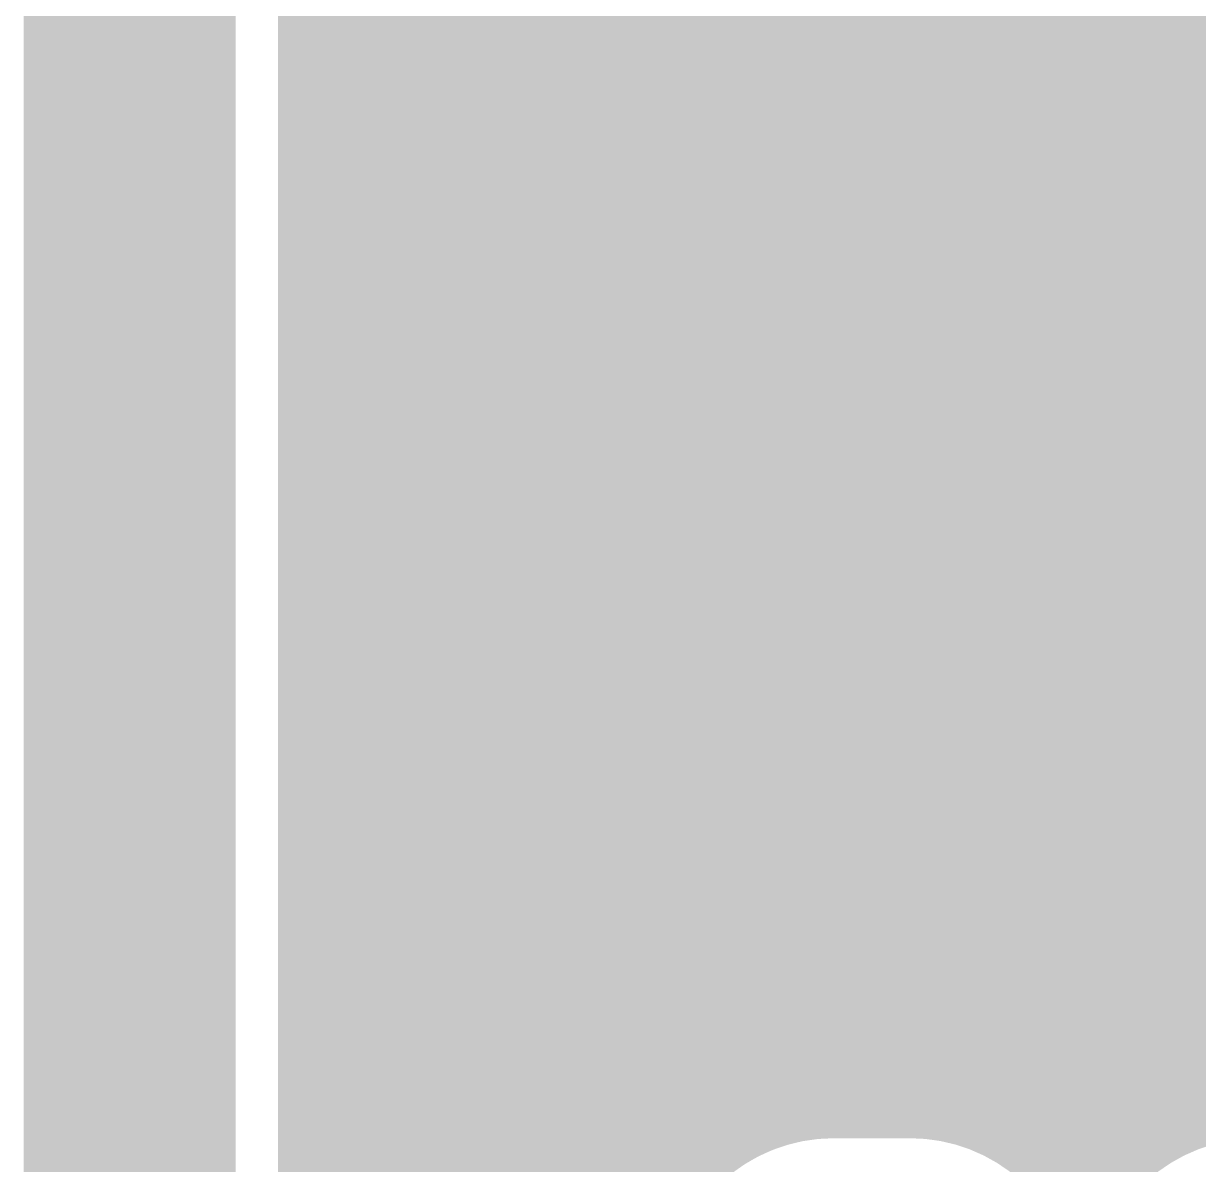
# Model space of a CAD drawing. Extents: x -1 to 119, y -42 to 51.
# Drawn here: x -0.64 to 6.4, y 24.96 to 31.8 of the extents above; entities that cross this region are included whole.
import ezdxf

# ---------------------------------------------------------------- set-up
doc = ezdxf.new("R2010")
doc.units = 0
doc.header["$MEASUREMENT"] = 0
doc.layers.get('0').update_dxf_attribs({"linetype": 'CONTINUOUS'})
for name, color, linetype in [('22-304-0_BOT', 7, 'CONTINUOUS'), ('22-304-0_DRD', 7, 'CONTINUOUS'), ('22-304-0_GND', 6, 'CONTINUOUS'), ('22-304-0_IN1', 4, 'CONTINUOUS'), ('22-304-0_SMT', 5, 'CONTINUOUS'), ('22-304-0_SPT', 10, 'CONTINUOUS'), ('22-304-0_SST', 14, 'CONTINUOUS'), ('22-304-0_TOP', 9, 'CONTINUOUS'), ('THRUHOLE_TAP', 11, 'CONTINUOUS')]:
    doc.layers.add(name, color=color, linetype=linetype)

# ---------------------------------------------------------------- blocks, each defined once
blk = doc.blocks.new('ROUND_60')
at = {"const_width": 0.35052}
blk.add_lwpolyline([(-0.17526, 0, 1), (0.17526, 0, 1)], format="xyb", close=True, dxfattribs=at)
blk = doc.blocks.new('ROUND_64')
at = {"const_width": 0.35052}
blk.add_lwpolyline([(-0.17526, 0, 1), (0.17526, 0, 1)], format="xyb", close=True, dxfattribs=at)
blk = doc.blocks.new('RECTANGLE_35')
blk.add_solid([(0.44958, 0.65024), (0.44958, -0.65024), (-0.44958, 0.65024), (-0.44958, -0.65024)])
blk = doc.blocks.new('ROUND_87')
at = {"const_width": 0.10033}
blk.add_lwpolyline([(-0.050164, 0, 1), (0.050164, 0, 1)], format="xyb", close=True, dxfattribs=at)

msp = doc.modelspace()

# ---------------------------------------------------------------- linework, layer by layer
at = {"layer": '22-304-0_BOT'}
for points, const_width in [([(1.016, 49.022), (1.016, 1.016)], 0.254), ([(1.2446, 44.2468), (1.2446, 5.75056)], 0.254), ([(1.4732, 43.50512), (1.4732, 6.49224)], 0.254), ([(1.7018, 43.053), (1.7018, 6.9469)], 0.254), ([(1.9304, 42.7101), (1.9304, 7.2898)], 0.254), ([(2.159, 42.4307), (2.159, 25.527)], 0.254), ([(2.3876, 42.19956), (2.3876, 25.908)], 0.254), ([(2.6162, 42.00144), (2.6162, 26.1366)], 0.254), ([(2.8448, 41.8338), (2.8448, 26.3652)], 0.254), ([(3.0734, 41.68902), (3.0734, 26.5938)], 0.254), ([(3.302, 41.5671), (3.302, 26.8224)], 0.254), ([(3.5306, 41.46296), (3.5306, 27.051)], 0.254), ([(6.5024, 41.47566), (6.5024, 29.85008)], 0.254), ([(6.2738, 41.38676), (6.2738, 29.76626)], 0.254), ([(3.7592, 41.3766), (3.7592, 27.2796)], 0.254), ([(6.0452, 41.31564), (6.0452, 29.5656)], 0.254), ([(3.9878, 41.30548), (3.9878, 27.55392)], 0.254), ([(4.2164, 41.2496), (4.2164, 27.7368)], 0.254), ([(5.8166, 41.25722), (5.8166, 29.337)], 0.254), ([(4.445, 41.20896), (4.445, 27.9654)], 0.254), ([(4.6736, 41.18356), (4.6736, 28.194)], 0.254), ([(5.3594, 41.1861), (5.3594, 28.8798)], 0.254), ([(5.588, 41.21404), (5.588, 29.1084)], 0.254), ([(4.9022, 41.17086), (4.9022, 28.4226)], 0.254), ([(5.1308, 41.17086), (5.1308, 28.6512)], 0.254), ([(9.0678, 31.877), (1.016, 31.877)], 0.254), ([(8.60044, 31.6484), (1.016, 31.6484)], 0.254), ([(8.23722, 31.4198), (1.016, 31.4198)], 0.254), ([(8.11276, 31.1912), (1.016, 31.1912)], 0.254), ([(8.08228, 30.9626), (1.016, 30.9626)], 0.254), ([(8.13308, 30.734), (1.016, 30.734)], 0.254), ([(8.28294, 30.5054), (1.016, 30.5054)], 0.254), ([(22.07006, 30.2768), (1.016, 30.2768)], 0.254), ([(22.29866, 30.0482), (1.016, 30.0482)], 0.254), ([(6.38556, 29.8196), (1.016, 29.8196)], 0.254), ([(6.13918, 29.65958), (4.13258, 27.65552)], 0.254), ([(6.06806, 29.591), (1.016, 29.591)], 0.254), ([(5.83946, 29.3624), (1.016, 29.3624)], 0.254), ([(38.735, 18.923), (37.465, 20.193), (37.465, 27.686), (27.686, 27.686), (26.543, 26.543), (24.892, 26.543), (22.225, 29.21), (6.604, 29.21), (4.445, 27.051), (2.794, 25.4), (2.794, 20.066), (3.81, 19.05), (4.445, 19.05)], 0.635), ([(5.61086, 29.1338), (1.016, 29.1338)], 0.254), ([(5.38226, 28.9052), (1.016, 28.9052)], 0.254), ([(5.15366, 28.6766), (1.016, 28.6766)], 0.254), ([(6.8707, 28.5623), (5.04952, 26.73858)], 0.254), ([(4.92506, 28.448), (1.016, 28.448)], 0.254), ([(4.69646, 28.2194), (1.016, 28.2194)], 0.254), ([(6.5024, 28.19146), (6.5024, 25.21712)], 0.254), ([(9.11606, 28.2194), (6.5278, 28.2194)], 0.254), ([(4.46786, 27.9908), (1.016, 27.9908)], 0.254), ([(6.2738, 27.96286), (6.2738, 25.13838)], 0.254), ([(9.10336, 27.9908), (6.2992, 27.9908)], 0.254), ([(4.23926, 27.7622), (1.016, 27.7622)], 0.254), ([(9.17194, 27.7622), (6.0706, 27.7622)], 0.254), ([(6.0452, 27.73426), (6.0452, 24.99106)], 0.254), ([(3.96494, 27.5336), (1.016, 27.5336)], 0.254), ([(9.35736, 27.5336), (5.842, 27.5336)], 0.254), ([(5.8166, 27.50566), (5.8166, 24.73452)], 0.254), ([(3.84048, 27.36342), (2.34188, 25.86482)], 0.254), ([(3.84048, 27.36342), (2.34188, 25.86482)], 0.254), ([(3.78206, 27.305), (1.016, 27.305)], 0.254), ([(5.588, 27.27706), (5.588, 24.77262)], 0.254), ([(16.58112, 27.305), (5.6134, 27.305)], 0.254), ([(4.445, 27.051), (2.794, 25.4), (2.794, 20.066), (3.81, 19.05), (4.445, 19.05)], 0.635), ([(3.55346, 27.0764), (1.016, 27.0764)], 0.254), ([(5.3594, 27.04846), (5.3594, 25.01138)], 0.254), ([(16.48206, 27.0764), (5.3848, 27.0764)], 0.254), ([(3.32486, 26.8478), (1.016, 26.8478)], 0.254), ([(16.46936, 26.8478), (5.1562, 26.8478)], 0.254), ([(5.1308, 26.81986), (5.1308, 25.14854)], 0.254), ([(3.09626, 26.6192), (1.016, 26.6192)], 0.254), ([(9.40308, 26.6192), (4.97078, 26.6192)], 0.254), ([(4.9022, 26.54808), (4.9022, 25.22474)], 0.254), ([(4.75742, 26.44648), (3.4417, 25.13076)], 0.254), ([(4.75742, 26.44648), (3.4417, 25.13076)], 0.254), ([(2.86766, 26.3906), (1.016, 26.3906)], 0.254), ([(4.6736, 26.36266), (4.6736, 25.2476)], 0.254), ([(9.26592, 26.3906), (4.699, 26.3906)], 0.254), ([(2.63906, 26.162), (1.016, 26.162)], 0.254), ([(4.445, 26.13406), (4.445, 25.2476)], 0.254), ([(9.22528, 26.162), (4.4704, 26.162)], 0.254), ([(2.41046, 25.9334), (1.016, 25.9334)], 0.254), ([(8.59536, 25.9334), (4.2418, 25.9334)], 0.254), ([(4.2164, 25.90546), (4.2164, 25.2476)], 0.254), ([(2.2225, 25.7048), (1.016, 25.7048)], 0.254), ([(8.40994, 25.7048), (4.0132, 25.7048)], 0.254), ([(3.9878, 25.67686), (3.9878, 25.22474)], 0.254), ([(2.15138, 25.4762), (1.016, 25.4762)], 0.254), ([(3.7592, 25.44826), (3.7592, 25.14854)], 0.254), ([(8.34136, 25.4762), (3.7846, 25.4762)], 0.254), ([(2.1463, 25.4), (2.1463, 20.066)], 0.254), ([(2.1463, 25.4), (2.1463, 20.066)], 0.254), ([(2.1463, 25.2476), (1.016, 25.2476)], 0.254), ([(3.5306, 25.21966), (3.5306, 25.01138)], 0.254), ([(8.35406, 25.2476), (3.556, 25.2476)], 0.254), ([(4.6736, 25.2476), (4.2164, 25.2476)], 0.254), ([(3.4417, 25.13076), (3.4417, 24.93518)], 0.254), ([(3.4417, 25.13076), (3.4417, 24.93518)], 0.254), ([(2.1463, 25.019), (1.016, 25.019)], 0.254), ([(3.53822, 25.019), (3.4417, 25.019)], 0.254), ([(6.07822, 25.019), (5.34924, 25.019)], 0.254)]:
    msp.add_lwpolyline(points, dxfattribs=dict(at, const_width=const_width))
at = {"layer": '22-304-0_BOT', "const_width": 0.254}
for points in [[(6.604, 29.8577, 0.1989129), (6.14601, 29.66799)], [(4.13258, 27.65552, 0.1554317), (3.84048, 27.36342)], [(4.75742, 26.44648, 0.1554317), (5.04952, 26.73858)], [(2.3368, 25.8572, 0.1989124), (2.14742, 25.4)], [(2.3368, 25.8572, 0.1989124), (2.14742, 25.4)], [(4.2164, 25.2476, 0.1939039), (3.44153, 24.93536)], [(5.715, 24.5364, 0.3089882), (4.6736, 25.2476)], [(6.7564, 25.2476, 0.3089883), (5.715, 24.5364)]]:
    msp.add_lwpolyline(points, format="xyb", dxfattribs=at)
at = {"layer": '22-304-0_DRD'}
for points, const_width in [([(117.99062, 0), (0, 0), (0, 50.06086), (117.99062, 50.06086), (117.99062, 0)], 1.27), ([(3.81, 27.686), (3.81, 26.416)], 0.254), ([(5.08, 27.686), (3.81, 27.686)], 0.254), ([(5.08, 27.686), (3.81, 26.416)], 0.254), ([(5.08, 26.416), (3.81, 27.686)], 0.254), ([(5.08, 26.416), (5.08, 27.686)], 0.254), ([(3.81, 26.416), (5.08, 26.416)], 0.254)]:
    msp.add_lwpolyline(points, dxfattribs=dict(at, const_width=const_width))
at = {"layer": '22-304-0_GND', "const_width": 1.27}
msp.add_lwpolyline([(117.99062, 0), (0, 0), (0, 50.06086), (117.99062, 50.06086), (117.99062, 0)], dxfattribs=at)
at = {"layer": '22-304-0_IN1', "const_width": 0.254}
for points in [[(1.651, 49.022), (1.651, 1.27)], [(1.8796, 49.022), (1.8796, 1.27)], [(2.1082, 49.022), (2.1082, 1.27)], [(2.3368, 49.022), (2.3368, 1.27)], [(2.5654, 49.022), (2.5654, 1.27)], [(2.794, 49.022), (2.794, 1.27)], [(3.0226, 44.35094), (3.0226, 5.64642)], [(3.2512, 43.87088), (3.2512, 24.69388)], [(3.4798, 43.57878), (3.4798, 24.97074)], [(6.4516, 43.5102), (6.4516, 25.20442)], [(3.7084, 43.36796), (3.7084, 25.12568)], [(6.223, 43.31716), (6.223, 25.11044)], [(5.9944, 43.17238), (5.9944, 24.94788)], [(5.7658, 43.0657), (5.7658, 24.64816)], [(5.3086, 42.94124), (5.3086, 25.04948)], [(5.5372, 42.9895), (5.5372, 24.83866)], [(5.08, 39.76116), (5.08, 25.1714)], [(3.937, 39.55288), (3.937, 25.21204)], [(4.8514, 39.4589), (4.8514, 25.23236)], [(4.1656, 39.38524), (4.1656, 25.24506)], [(4.6228, 39.34714), (4.6228, 25.2476)], [(4.3942, 39.32682), (4.3942, 25.2476)], [(13.51788, 31.9024), (1.651, 31.9024)], [(13.6652, 31.6738), (1.651, 31.6738)], [(8.26008, 31.4452), (1.651, 31.4452)], [(8.12292, 31.2166), (1.651, 31.2166)], [(8.08228, 30.988), (1.651, 30.988)], [(8.12292, 30.7594), (1.651, 30.7594)], [(8.26008, 30.5308), (1.651, 30.5308)], [(11.61288, 30.3022), (1.651, 30.3022)], [(11.6078, 30.0736), (1.651, 30.0736)], [(11.6078, 29.845), (1.651, 29.845)], [(11.6078, 29.6164), (1.651, 29.6164)], [(11.6078, 29.3878), (1.651, 29.3878)], [(11.6078, 29.1592), (1.651, 29.1592)], [(11.6078, 28.9306), (1.651, 28.9306)], [(9.53516, 28.702), (1.651, 28.702)], [(9.2329, 28.4734), (1.651, 28.4734)], [(9.12114, 28.2448), (1.651, 28.2448)], [(9.10082, 28.0162), (1.651, 28.0162)], [(9.15924, 27.7876), (1.651, 27.7876)], [(9.32688, 27.559), (1.651, 27.559)], [(9.90346, 27.3304), (1.651, 27.3304)], [(10.13206, 27.1018), (1.651, 27.1018)], [(10.36066, 26.8732), (1.651, 26.8732)], [(9.42594, 26.6446), (1.651, 26.6446)], [(9.27608, 26.416), (1.651, 26.416)], [(9.22528, 26.1874), (1.651, 26.1874)], [(8.62838, 25.9588), (1.651, 25.9588)], [(8.42264, 25.7302), (1.651, 25.7302)], [(8.3439, 25.5016), (1.651, 25.5016)], [(8.34898, 25.273), (1.651, 25.273)], [(4.6736, 25.2476), (4.2164, 25.2476)], [(3.57378, 25.0444), (1.651, 25.0444)], [(6.11378, 25.0444), (5.31622, 25.0444)]]:
    msp.add_lwpolyline(points, dxfattribs=at)
for points in [[(4.2164, 25.2476, 0.4142136), (3.0988, 24.13)], [(5.715, 24.5364, 0.3089882), (4.6736, 25.2476)], [(6.7564, 25.2476, 0.3089883), (5.715, 24.5364)]]:
    msp.add_lwpolyline(points, format="xyb", dxfattribs=at)
at = {"layer": '22-304-0_SST', "const_width": 0.1524}
for points in [[(2.032, 31.56458), (1.86182, 31.56458), (1.69418, 31.50362), (1.69418, 31.2674), (1.86182, 31.20898), (2.71018, 31.20898)], [(2.71018, 31.14802), (2.71018, 31.38678)], [(1.69418, 30.4292), (1.69418, 30.66542)], [(1.69418, 30.54858), (2.71018, 30.54858), (2.54, 30.66542)], [(1.69418, 29.88818), (1.86182, 30.00502), (2.032, 30.06598), (2.36982, 30.06598), (2.54, 30.00502), (2.71018, 29.88818), (2.71018, 29.7688), (2.54, 29.64942), (2.36982, 29.591), (2.032, 29.591), (1.86182, 29.64942), (1.69418, 29.7688), (1.69418, 29.88818)], [(1.29032, 27.07894), (1.29032, 29.23032), (10.13968, 29.23032), (10.13968, 23.84044), (9.48944, 23.84044), (9.48944, 28.78074), (8.89, 28.17876), (2.54, 28.17876)], [(2.54, 14.9987), (2.54, 28.17876), (1.94056, 28.78074), (1.94056, 14.39926), (2.54, 14.9987), (8.89, 14.9987), (9.48944, 14.39926), (1.94056, 14.39926)], [(9.48944, 28.78074), (1.94056, 28.78074)], [(1.29032, 21.91512), (1.29032, 26.4287)]]:
    msp.add_lwpolyline(points, dxfattribs=at)
for points in [[(1.29032, 27.07894, 0.3400612), (1.0414, 26.75382)], [(1.03886, 26.75382, 0.3400608), (1.29032, 26.4287)]]:
    msp.add_lwpolyline(points, format="xyb", dxfattribs=at)
at = {"layer": '22-304-0_TOP'}
for points, const_width in [([(4.99872, 44.99864), (1.8288, 41.82872), (1.8288, 40.005), (1.8288, 10.795), (2.4638, 10.16)], 1.27), ([(6.985, 31.1404), (6.985, 32.258), (6.858, 32.385), (5.08, 32.385), (4.445, 31.75), (4.445, 27.051)], 0.635), ([(11.43, 29.2862), (9.779, 29.2862), (6.5278, 29.2862), (5.715, 30.099), (5.715, 31.1404)], 0.381)]:
    msp.add_lwpolyline(points, dxfattribs=dict(at, const_width=const_width))

# ---------------------------------------------------------------- block references
at = {"layer": '22-304-0_BOT'}
msp.add_blockref('ROUND_60', (4.445, 27.051), dxfattribs=at)
at = {"layer": '22-304-0_GND'}
msp.add_blockref('ROUND_64', (4.445, 27.051), dxfattribs=at)
at = {"layer": '22-304-0_IN1'}
msp.add_blockref('ROUND_60', (4.445, 27.051), dxfattribs=at)
at = {"layer": '22-304-0_SMT'}
msp.add_blockref('RECTANGLE_35', (5.715, 31.1404), dxfattribs=at)
at = {"layer": '22-304-0_SPT'}
msp.add_blockref('RECTANGLE_35', (5.715, 31.1404), dxfattribs=at)
at = {"layer": '22-304-0_TOP'}
for name, p in [('RECTANGLE_35', (5.715, 31.1404)), ('ROUND_60', (4.445, 27.051))]:
    msp.add_blockref(name, p, dxfattribs=at)
at = {"layer": 'THRUHOLE_TAP'}
msp.add_blockref('ROUND_87', (4.445, 27.051), dxfattribs=at)

doc.saveas('drawing.dxf')
